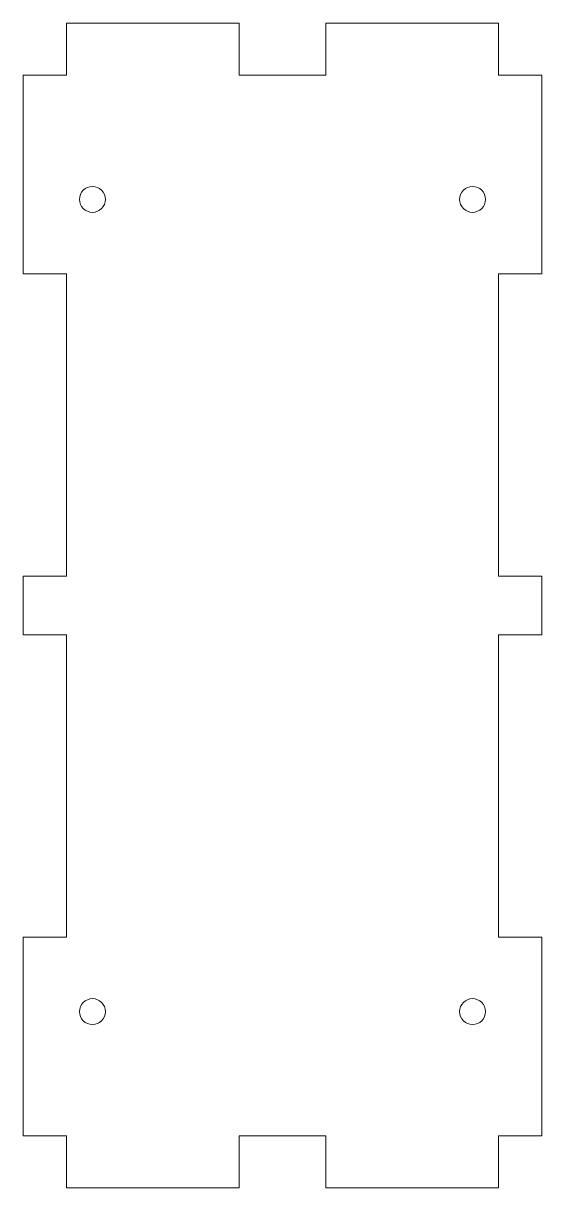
# Model space of a CAD drawing. Header units: millimetres. Extents: x -30 to 30, y -67 to 67.
import ezdxf

# ---------------------------------------------------------------- set-up
doc = ezdxf.new("R2010")
doc.units = ezdxf.units.MM

msp = doc.modelspace()

# ---------------------------------------------------------------- linework, layer by layer
at = {"color": 7, "linetype": 'Continuous', "lineweight": 15}
for p, q in [((-25, 67.38), (-25, 61.38)), ((-5, 67.38), (-25, 67.38)), ((-5, 61.38), (-5, 67.38)), ((5, 67.38), (5, 61.38)), ((25, 67.38), (5, 67.38)), ((25, 61.38), (25, 67.38)), ((-30, 61.38), (-30, 38.38)), ((-25, 61.38), (-30, 61.38)), ((5, 61.38), (-5, 61.38)), ((30, 61.38), (25, 61.38)), ((30, 38.38), (30, 61.38)), ((-25, 38.38), (-30, 38.38)), ((-25, 3.38), (-25, 38.38)), ((30, 38.38), (25, 38.38)), ((25, 38.38), (25, 3.38)), ((-30, 3.38), (-30, -3.38)), ((-30, 3.38), (-25, 3.38)), ((25, 3.38), (30, 3.38)), ((30, -3.38), (30, 3.38)), ((-25, -3.38), (-30, -3.38)), ((-25, -38.38), (-25, -3.38)), ((30, -3.38), (25, -3.38)), ((25, -3.38), (25, -38.38)), ((-30, -38.38), (-30, -61.38)), ((-30, -38.38), (-25, -38.38)), ((25, -38.38), (30, -38.38)), ((30, -61.38), (30, -38.38)), ((-30, -61.38), (-25, -61.38)), ((-25, -61.38), (-25, -67.38)), ((-5, -61.38), (5, -61.38)), ((-5, -67.38), (-5, -61.38)), ((5, -61.38), (5, -67.38)), ((25, -61.38), (30, -61.38)), ((25, -67.38), (25, -61.38)), ((-25, -67.38), (-5, -67.38)), ((5, -67.38), (25, -67.38))]:
    msp.add_line(p, q, dxfattribs=at)
for centre in [(-22, 47), (22, 47), (-22, -47), (22, -47)]:
    msp.add_circle(centre, 1.5, dxfattribs=at)

doc.saveas('drawing.dxf')
